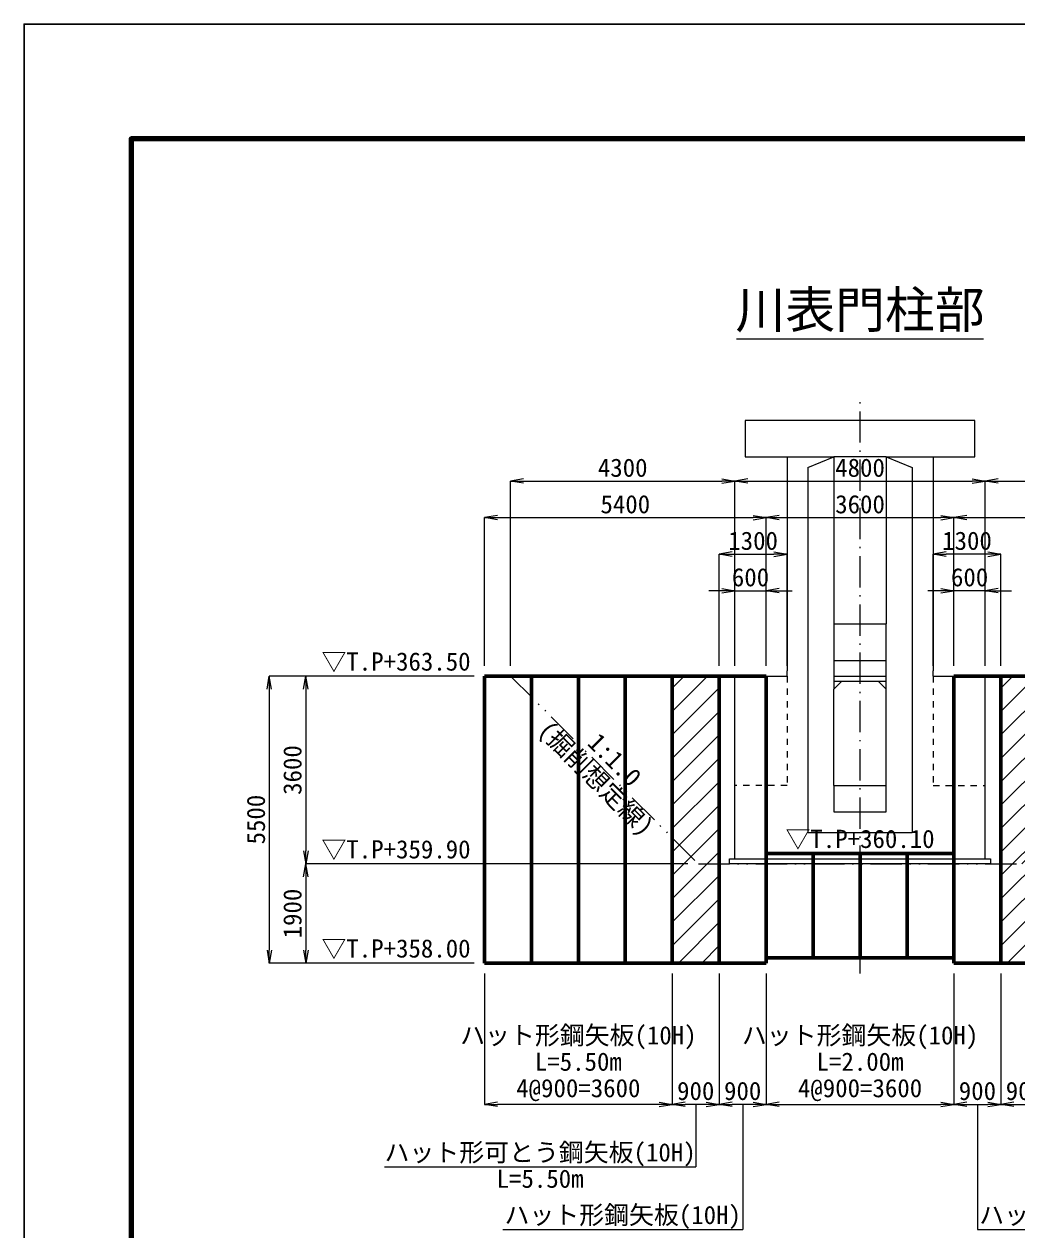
# Model space of a CAD drawing. Header units: millimetres. Extents: x 247104 to 392283, y -100044 to 25995.
# Drawn here: x 259849 to 278898, y -63775 to -40644 of the extents above; entities that cross this region are included whole.
import ezdxf
from ezdxf.enums import TextEntityAlignment as Align

# ---------------------------------------------------------------- set-up
doc = ezdxf.new("R2010")
doc.units = ezdxf.units.MM
doc.header["$LTSCALE"] = 100
doc.header["$PDSIZE"] = 300
for name, pattern in [('SXF_一点短鎖線', [9.25, 6, -1.5, 0.25, -1.5]), ('SXF_二点短鎖線', [11, 6, -1.5, 0.25, -1.5, 0.25, -1.5]), ('SXF_跳び破線', [12, 6, -6])]:
    doc.linetypes.add(name, pattern=pattern)
doc.layers.get('Defpoints').update_dxf_attribs({"color": 151})
for name, color, linetype, lineweight in [('D-BMK', 2, 'SXF_一点短鎖線', 13), ('D-STR', 1, 'Continuous', 50), ('D-STR-DIM', 7, 'Continuous', 13), ('D-STR-HTXT', 7, 'Continuous', 13), ('D-STR-STR1', 2, 'Continuous', 13), ('D-STR-STRB', 4, 'Continuous', 13), ('D-STR-TXT', 7, 'Continuous', 13), ('D-TTL', 2, 'Continuous', 140), ('D-TTL-LINE', 7, 'Continuous', 13), ('D-TTL-TXT', 7, 'Continuous', 13)]:
    doc.layers.add(name, color=color, linetype=linetype, lineweight=lineweight)
doc.styles.add('MS ゴシック', font='MS Gothic.ttf')
doc.styles.add('ＭＳ ゴシック', font='MS Gothic.ttf')
doc.dimstyles.new('DIM-100-F', dxfattribs={"dimscale": 100, "dimtxt": 3.5, "dimasz": 2.5, "dimexe": 0, "dimexo": 2, "dimgap": 0.8, "dimtad": 1, "dimdec": 0, "dimzin": 0, "dimdsep": 46, "dimtxsty": 'MS ゴシック', "dimblk": 'OPEN', "dimcen": 0.1, "dimaunit": 1, "dimadec": 4, "dimazin": 0, "dimtfac": 1, "dimtdec": 0, "dimtmove": 2, "dimatfit": 3, "dimldrblk": 'OPEN', "dimfxl": 1, "dimtolj": 1, "dimtzin": 0, "dimlwd": -1, "dimlwe": -1, "dimarcsym": 2})

# ---------------------------------------------------------------- blocks, each defined once
blk = doc.blocks.new('_Open')
at = {"color": 0, "linetype": 'ByBlock', "lineweight": -2}
for p, q in [((-1, 0.167), (0, 0)), ((-1, -0.167), (0, 0)), ((0, 0), (-1, 0))]:
    blk.add_line(p, q, dxfattribs=at)
blk = doc.blocks.new('*D25')
at = {"layer": 'D-STR-DIM', "color": 0, "transparency": 16777216}
for p, q in [((269173, -52942), (269173, -49404)), ((269423, -49404), (273223, -49404)), ((273473, -52942), (273473, -49404))]:
    blk.add_line(p, q, dxfattribs=at)
at = {"layer": 'Defpoints', "color": 0, "transparency": 16777216}
for p in [(273473, -49404), (269173, -53142), (273473, -53142)]:
    blk.add_point(p, dxfattribs=at)
at = {"layer": 'D-STR-DIM', "color": 0, "transparency": 16777216, "xscale": 250, "yscale": 250, "zscale": 250, "rotation": 180}
blk.add_blockref('_Open', (269173, -49404), dxfattribs=at)
at = {"layer": 'D-STR-DIM', "color": 0, "transparency": 16777216, "xscale": 250, "yscale": 250, "zscale": 250}
blk.add_blockref('_Open', (273473, -49404), dxfattribs=at)
at = {"layer": 'D-STR-DIM', "color": 0, "transparency": 16777216, "insert": (271323, -49149), "char_height": 350, "attachment_point": 5, "style": 'MS ゴシック'}
blk.add_mtext('\\A1;4300', dxfattribs=at)
blk = doc.blocks.new('*D26')
at = {"layer": 'D-STR-DIM', "color": 0, "transparency": 16777216}
for p, q in [((273473, -52942), (273473, -49404)), ((273723, -49404), (278023, -49404)), ((278273, -52942), (278273, -49404))]:
    blk.add_line(p, q, dxfattribs=at)
at = {"layer": 'Defpoints', "color": 0, "transparency": 16777216}
for p in [(278273, -49404), (273473, -53142), (278273, -53142)]:
    blk.add_point(p, dxfattribs=at)
at = {"layer": 'D-STR-DIM', "color": 0, "transparency": 16777216, "xscale": 250, "yscale": 250, "zscale": 250, "rotation": 180}
blk.add_blockref('_Open', (273473, -49404), dxfattribs=at)
at = {"layer": 'D-STR-DIM', "color": 0, "transparency": 16777216, "xscale": 250, "yscale": 250, "zscale": 250}
blk.add_blockref('_Open', (278273, -49404), dxfattribs=at)
at = {"layer": 'D-STR-DIM', "color": 0, "transparency": 16777216, "insert": (275873, -49149), "char_height": 350, "attachment_point": 5, "style": 'MS ゴシック'}
blk.add_mtext('\\A1;4800', dxfattribs=at)
blk = doc.blocks.new('*D27')
at = {"layer": 'D-STR-DIM', "color": 0, "transparency": 16777216}
for p, q in [((278273, -52942), (278273, -49404)), ((278523, -49404), (282323, -49404)), ((282573, -52942), (282573, -49404))]:
    blk.add_line(p, q, dxfattribs=at)
at = {"layer": 'Defpoints', "color": 0, "transparency": 16777216}
for p in [(282573, -49404), (278273, -53142), (282573, -53142)]:
    blk.add_point(p, dxfattribs=at)
at = {"layer": 'D-STR-DIM', "color": 0, "transparency": 16777216, "xscale": 250, "yscale": 250, "zscale": 250, "rotation": 180}
blk.add_blockref('_Open', (278273, -49404), dxfattribs=at)
at = {"layer": 'D-STR-DIM', "color": 0, "transparency": 16777216, "xscale": 250, "yscale": 250, "zscale": 250}
blk.add_blockref('_Open', (282573, -49404), dxfattribs=at)
at = {"layer": 'D-STR-DIM', "color": 0, "transparency": 16777216, "insert": (280423, -49149), "char_height": 350, "attachment_point": 5, "style": 'MS ゴシック'}
blk.add_mtext('\\A1;4300', dxfattribs=at)
blk = doc.blocks.new('*D28')
at = {"layer": 'D-STR-DIM', "color": 0, "transparency": 16777216}
for p, q in [((268673, -52942), (268673, -50104)), ((268923, -50104), (273823, -50104)), ((274073, -52942), (274073, -50104))]:
    blk.add_line(p, q, dxfattribs=at)
at = {"layer": 'Defpoints', "color": 0, "transparency": 16777216}
for p in [(274073, -50104), (268673, -53142), (274073, -53142)]:
    blk.add_point(p, dxfattribs=at)
at = {"layer": 'D-STR-DIM', "color": 0, "transparency": 16777216, "xscale": 250, "yscale": 250, "zscale": 250, "rotation": 180}
blk.add_blockref('_Open', (268673, -50104), dxfattribs=at)
at = {"layer": 'D-STR-DIM', "color": 0, "transparency": 16777216, "xscale": 250, "yscale": 250, "zscale": 250}
blk.add_blockref('_Open', (274073, -50104), dxfattribs=at)
at = {"layer": 'D-STR-DIM', "color": 0, "transparency": 16777216, "insert": (271373, -49849), "char_height": 350, "attachment_point": 5, "style": 'MS ゴシック'}
blk.add_mtext('\\A1;5400', dxfattribs=at)
blk = doc.blocks.new('*D29')
at = {"layer": 'D-STR-DIM', "color": 0, "transparency": 16777216}
for p, q in [((274073, -52942), (274073, -50104)), ((274323, -50104), (277423, -50104)), ((277673, -52942), (277673, -50104))]:
    blk.add_line(p, q, dxfattribs=at)
at = {"layer": 'Defpoints', "color": 0, "transparency": 16777216}
for p in [(277673, -50104), (274073, -53142), (277673, -53142)]:
    blk.add_point(p, dxfattribs=at)
at = {"layer": 'D-STR-DIM', "color": 0, "transparency": 16777216, "xscale": 250, "yscale": 250, "zscale": 250, "rotation": 180}
blk.add_blockref('_Open', (274073, -50104), dxfattribs=at)
at = {"layer": 'D-STR-DIM', "color": 0, "transparency": 16777216, "xscale": 250, "yscale": 250, "zscale": 250}
blk.add_blockref('_Open', (277673, -50104), dxfattribs=at)
at = {"layer": 'D-STR-DIM', "color": 0, "transparency": 16777216, "insert": (275873, -49849), "char_height": 350, "attachment_point": 5, "style": 'MS ゴシック'}
blk.add_mtext('\\A1;3600', dxfattribs=at)
blk = doc.blocks.new('*D30')
at = {"layer": 'D-STR-DIM', "color": 0, "transparency": 16777216}
for p, q in [((277673, -52942), (277673, -50104)), ((277923, -50104), (282823, -50104)), ((283073, -52942), (283073, -50104))]:
    blk.add_line(p, q, dxfattribs=at)
at = {"layer": 'Defpoints', "color": 0, "transparency": 16777216}
for p in [(283073, -50104), (277673, -53142), (283073, -53142)]:
    blk.add_point(p, dxfattribs=at)
at = {"layer": 'D-STR-DIM', "color": 0, "transparency": 16777216, "xscale": 250, "yscale": 250, "zscale": 250, "rotation": 180}
blk.add_blockref('_Open', (277673, -50104), dxfattribs=at)
at = {"layer": 'D-STR-DIM', "color": 0, "transparency": 16777216, "xscale": 250, "yscale": 250, "zscale": 250}
blk.add_blockref('_Open', (283073, -50104), dxfattribs=at)
at = {"layer": 'D-STR-DIM', "color": 0, "transparency": 16777216, "insert": (280373, -49849), "char_height": 350, "attachment_point": 5, "style": 'MS ゴシック'}
blk.add_mtext('\\A1;5400', dxfattribs=at)
blk = doc.blocks.new('*D31')
at = {"layer": 'D-STR-DIM', "color": 0, "transparency": 16777216}
for p, q in [((273173, -52942), (273173, -50804)), ((273423, -50804), (274223, -50804)), ((274473, -52942), (274473, -50804))]:
    blk.add_line(p, q, dxfattribs=at)
at = {"layer": 'Defpoints', "color": 0, "transparency": 16777216}
for p in [(274473, -50804), (273173, -53142), (274473, -53142)]:
    blk.add_point(p, dxfattribs=at)
at = {"layer": 'D-STR-DIM', "color": 0, "transparency": 16777216, "xscale": 250, "yscale": 250, "zscale": 250, "rotation": 180}
blk.add_blockref('_Open', (273173, -50804), dxfattribs=at)
at = {"layer": 'D-STR-DIM', "color": 0, "transparency": 16777216, "xscale": 250, "yscale": 250, "zscale": 250}
blk.add_blockref('_Open', (274473, -50804), dxfattribs=at)
at = {"layer": 'D-STR-DIM', "color": 0, "transparency": 16777216, "insert": (273823, -50549), "char_height": 350, "attachment_point": 5, "style": 'MS ゴシック'}
blk.add_mtext('\\A1;1300', dxfattribs=at)
blk = doc.blocks.new('*D32')
at = {"layer": 'D-STR-DIM', "color": 0, "transparency": 16777216}
for p, q in [((273223, -51504), (272973, -51504)), ((273473, -52942), (273473, -51504)), ((273473, -51504), (274073, -51504)), ((274073, -52942), (274073, -51504)), ((274323, -51504), (274573, -51504))]:
    blk.add_line(p, q, dxfattribs=at)
at = {"layer": 'Defpoints', "color": 0, "transparency": 16777216}
for p in [(274073, -51504), (273473, -53142), (274073, -53142)]:
    blk.add_point(p, dxfattribs=at)
at = {"layer": 'D-STR-DIM', "color": 0, "transparency": 16777216, "xscale": 250, "yscale": 250, "zscale": 250}
blk.add_blockref('_Open', (273473, -51504), dxfattribs=at)
at = {"layer": 'D-STR-DIM', "color": 0, "transparency": 16777216, "xscale": 250, "yscale": 250, "zscale": 250, "rotation": 180}
blk.add_blockref('_Open', (274073, -51504), dxfattribs=at)
at = {"layer": 'D-STR-DIM', "color": 0, "transparency": 16777216, "insert": (273773, -51249), "char_height": 350, "attachment_point": 5, "style": 'MS ゴシック'}
blk.add_mtext('\\A1;600', dxfattribs=at)
blk = doc.blocks.new('*D33')
at = {"layer": 'D-STR-DIM', "color": 0, "transparency": 16777216}
for p, q in [((277273, -52942), (277273, -50804)), ((278323, -50804), (277523, -50804)), ((278573, -52942), (278573, -50804))]:
    blk.add_line(p, q, dxfattribs=at)
at = {"layer": 'Defpoints', "color": 0, "transparency": 16777216}
for p in [(277273, -50804), (277273, -53142), (278573, -53142)]:
    blk.add_point(p, dxfattribs=at)
at = {"layer": 'D-STR-DIM', "color": 0, "transparency": 16777216, "xscale": 250, "yscale": 250, "zscale": 250, "rotation": 180}
blk.add_blockref('_Open', (277273, -50804), dxfattribs=at)
at = {"layer": 'D-STR-DIM', "color": 0, "transparency": 16777216, "xscale": 250, "yscale": 250, "zscale": 250}
blk.add_blockref('_Open', (278573, -50804), dxfattribs=at)
at = {"layer": 'D-STR-DIM', "color": 0, "transparency": 16777216, "insert": (277923, -50549), "char_height": 350, "attachment_point": 5, "style": 'MS ゴシック'}
blk.add_mtext('\\A1;1300', dxfattribs=at)
blk = doc.blocks.new('*D34')
at = {"layer": 'D-STR-DIM', "color": 0, "transparency": 16777216}
for p, q in [((277423, -51504), (277173, -51504)), ((277673, -52942), (277673, -51504)), ((278273, -51504), (277673, -51504)), ((278273, -52942), (278273, -51504)), ((278523, -51504), (278773, -51504))]:
    blk.add_line(p, q, dxfattribs=at)
at = {"layer": 'Defpoints', "color": 0, "transparency": 16777216}
for p in [(277673, -51504), (277673, -53142), (278273, -53142)]:
    blk.add_point(p, dxfattribs=at)
at = {"layer": 'D-STR-DIM', "color": 0, "transparency": 16777216, "xscale": 250, "yscale": 250, "zscale": 250}
blk.add_blockref('_Open', (277673, -51504), dxfattribs=at)
at = {"layer": 'D-STR-DIM', "color": 0, "transparency": 16777216, "xscale": 250, "yscale": 250, "zscale": 250, "rotation": 180}
blk.add_blockref('_Open', (278273, -51504), dxfattribs=at)
at = {"layer": 'D-STR-DIM', "color": 0, "transparency": 16777216, "insert": (277973, -51249), "char_height": 350, "attachment_point": 5, "style": 'MS ゴシック'}
blk.add_mtext('\\A1;600', dxfattribs=at)
blk = doc.blocks.new('*D35')
at = {"layer": 'D-STR-DIM', "color": 0, "transparency": 16777216}
for p, q in [((268473, -53142), (264549, -53142)), ((264549, -53392), (264549, -58392)), ((268473, -58642), (264549, -58642))]:
    blk.add_line(p, q, dxfattribs=at)
at = {"layer": 'Defpoints', "color": 0, "transparency": 16777216}
for p in [(268673, -53142), (264549, -58642), (268673, -58642)]:
    blk.add_point(p, dxfattribs=at)
at = {"layer": 'D-STR-DIM', "color": 0, "transparency": 16777216, "xscale": 250, "yscale": 250, "zscale": 250}
for p, rotation in [((264549, -53142), 90), ((264549, -58642), 270)]:
    blk.add_blockref('_Open', p, dxfattribs=dict(at, rotation=rotation))
at = {"layer": 'D-STR-DIM', "color": 0, "transparency": 16777216, "insert": (264294, -55892), "char_height": 350, "attachment_point": 5, "rotation": 90, "style": 'MS ゴシック'}
blk.add_mtext('\\A1;5500', dxfattribs=at)
blk = doc.blocks.new('*D36')
at = {"layer": 'D-STR-DIM', "color": 0, "transparency": 16777216}
for p, q in [((268473, -53142), (265249, -53142)), ((265249, -53392), (265249, -56492)), ((272573, -56742), (265249, -56742))]:
    blk.add_line(p, q, dxfattribs=at)
at = {"layer": 'Defpoints', "color": 0, "transparency": 16777216}
for p in [(268673, -53142), (265249, -56742), (272773, -56742)]:
    blk.add_point(p, dxfattribs=at)
at = {"layer": 'D-STR-DIM', "color": 0, "transparency": 16777216, "xscale": 250, "yscale": 250, "zscale": 250}
for p, rotation in [((265249, -53142), 90), ((265249, -56742), 270)]:
    blk.add_blockref('_Open', p, dxfattribs=dict(at, rotation=rotation))
at = {"layer": 'D-STR-DIM', "color": 0, "transparency": 16777216, "insert": (264994, -54942), "char_height": 350, "attachment_point": 5, "rotation": 90, "style": 'MS ゴシック'}
blk.add_mtext('\\A1;3600', dxfattribs=at)
blk = doc.blocks.new('*D37')
at = {"layer": 'D-STR-DIM', "color": 0, "transparency": 16777216}
for p, q in [((272573, -56742), (265249, -56742)), ((265249, -56992), (265249, -58392)), ((268473, -58642), (265249, -58642))]:
    blk.add_line(p, q, dxfattribs=at)
at = {"layer": 'Defpoints', "color": 0, "transparency": 16777216}
for p in [(272773, -56742), (265249, -58642), (268673, -58642)]:
    blk.add_point(p, dxfattribs=at)
at = {"layer": 'D-STR-DIM', "color": 0, "transparency": 16777216, "xscale": 250, "yscale": 250, "zscale": 250}
for p, rotation in [((265249, -56742), 90), ((265249, -58642), 270)]:
    blk.add_blockref('_Open', p, dxfattribs=dict(at, rotation=rotation))
at = {"layer": 'D-STR-DIM', "color": 0, "transparency": 16777216, "insert": (264994, -57692), "char_height": 350, "attachment_point": 5, "rotation": 90, "style": 'MS ゴシック'}
blk.add_mtext('\\A1;1900', dxfattribs=at)
blk = doc.blocks.new('*D38')
at = {"layer": 'D-STR-DIM', "color": 0, "transparency": 16777216}
for p, q in [((274073, -58842), (274073, -61350)), ((277673, -58842), (277673, -61350)), ((274323, -61350), (277423, -61350))]:
    blk.add_line(p, q, dxfattribs=at)
at = {"layer": 'Defpoints', "color": 0, "transparency": 16777216}
for p in [(274073, -58642), (277673, -58642), (277673, -61350)]:
    blk.add_point(p, dxfattribs=at)
at = {"layer": 'D-STR-DIM', "color": 0, "transparency": 16777216, "xscale": 250, "yscale": 250, "zscale": 250, "rotation": 180}
blk.add_blockref('_Open', (274073, -61350), dxfattribs=at)
at = {"layer": 'D-STR-DIM', "color": 0, "transparency": 16777216, "xscale": 250, "yscale": 250, "zscale": 250}
blk.add_blockref('_Open', (277673, -61350), dxfattribs=at)
at = {"layer": 'D-STR-DIM', "color": 0, "transparency": 16777216, "insert": (275873, -61077), "char_height": 350, "attachment_point": 5, "style": 'MS ゴシック'}
blk.add_mtext('\\A1;4@900=3600', dxfattribs=at)
blk = doc.blocks.new('*D39')
at = {"layer": 'D-STR-DIM', "color": 0, "transparency": 16777216}
for p, q in [((277673, -58842), (277673, -61350)), ((278573, -58842), (278573, -61350)), ((277923, -61350), (278323, -61350))]:
    blk.add_line(p, q, dxfattribs=at)
at = {"layer": 'Defpoints', "color": 0, "transparency": 16777216}
for p in [(277673, -58642), (278573, -58642), (278573, -61350)]:
    blk.add_point(p, dxfattribs=at)
at = {"layer": 'D-STR-DIM', "color": 0, "transparency": 16777216, "xscale": 250, "yscale": 250, "zscale": 250, "rotation": 180}
blk.add_blockref('_Open', (277673, -61350), dxfattribs=at)
at = {"layer": 'D-STR-DIM', "color": 0, "transparency": 16777216, "xscale": 250, "yscale": 250, "zscale": 250}
blk.add_blockref('_Open', (278573, -61350), dxfattribs=at)
at = {"layer": 'D-STR-DIM', "color": 0, "transparency": 16777216, "insert": (278123, -61095), "char_height": 350, "attachment_point": 5, "style": 'MS ゴシック'}
blk.add_mtext('\\A1;900', dxfattribs=at)
blk = doc.blocks.new('*D40')
at = {"layer": 'D-STR-DIM', "color": 0, "transparency": 16777216}
for p, q in [((278573, -58842), (278573, -61350)), ((279473, -58842), (279473, -61350)), ((278823, -61350), (279223, -61350))]:
    blk.add_line(p, q, dxfattribs=at)
at = {"layer": 'Defpoints', "color": 0, "transparency": 16777216}
for p in [(278573, -58642), (279473, -58642), (279473, -61350)]:
    blk.add_point(p, dxfattribs=at)
at = {"layer": 'D-STR-DIM', "color": 0, "transparency": 16777216, "xscale": 250, "yscale": 250, "zscale": 250, "rotation": 180}
blk.add_blockref('_Open', (278573, -61350), dxfattribs=at)
at = {"layer": 'D-STR-DIM', "color": 0, "transparency": 16777216, "xscale": 250, "yscale": 250, "zscale": 250}
blk.add_blockref('_Open', (279473, -61350), dxfattribs=at)
at = {"layer": 'D-STR-DIM', "color": 0, "transparency": 16777216, "insert": (279023, -61095), "char_height": 350, "attachment_point": 5, "style": 'MS ゴシック'}
blk.add_mtext('\\A1;900', dxfattribs=at)
blk = doc.blocks.new('*D42')
at = {"layer": 'D-STR-DIM', "color": 0, "transparency": 16777216}
for p, q in [((273173, -58842), (273173, -61350)), ((274073, -58842), (274073, -61350)), ((273823, -61350), (273423, -61350))]:
    blk.add_line(p, q, dxfattribs=at)
at = {"layer": 'Defpoints', "color": 0, "transparency": 16777216}
for p in [(273173, -58642), (274073, -58642), (273173, -61350)]:
    blk.add_point(p, dxfattribs=at)
at = {"layer": 'D-STR-DIM', "color": 0, "transparency": 16777216, "xscale": 250, "yscale": 250, "zscale": 250, "rotation": 180}
blk.add_blockref('_Open', (273173, -61350), dxfattribs=at)
at = {"layer": 'D-STR-DIM', "color": 0, "transparency": 16777216, "xscale": 250, "yscale": 250, "zscale": 250}
blk.add_blockref('_Open', (274073, -61350), dxfattribs=at)
at = {"layer": 'D-STR-DIM', "color": 0, "transparency": 16777216, "insert": (273623, -61095), "char_height": 350, "attachment_point": 5, "style": 'MS ゴシック'}
blk.add_mtext('\\A1;900', dxfattribs=at)
blk = doc.blocks.new('*D43')
at = {"layer": 'D-STR-DIM', "color": 0, "transparency": 16777216}
for p, q in [((272273, -58842), (272273, -61350)), ((273173, -58842), (273173, -61350)), ((272923, -61350), (272523, -61350))]:
    blk.add_line(p, q, dxfattribs=at)
at = {"layer": 'Defpoints', "color": 0, "transparency": 16777216}
for p in [(272273, -58642), (273173, -58642), (272273, -61350)]:
    blk.add_point(p, dxfattribs=at)
at = {"layer": 'D-STR-DIM', "color": 0, "transparency": 16777216, "xscale": 250, "yscale": 250, "zscale": 250, "rotation": 180}
blk.add_blockref('_Open', (272273, -61350), dxfattribs=at)
at = {"layer": 'D-STR-DIM', "color": 0, "transparency": 16777216, "xscale": 250, "yscale": 250, "zscale": 250}
blk.add_blockref('_Open', (273173, -61350), dxfattribs=at)
at = {"layer": 'D-STR-DIM', "color": 0, "transparency": 16777216, "insert": (272723, -61095), "char_height": 350, "attachment_point": 5, "style": 'MS ゴシック'}
blk.add_mtext('\\A1;900', dxfattribs=at)
blk = doc.blocks.new('*D44')
at = {"layer": 'D-STR-DIM', "color": 0, "transparency": 16777216}
for p, q in [((268673, -58842), (268673, -61350)), ((272273, -58842), (272273, -61350)), ((272023, -61350), (268923, -61350))]:
    blk.add_line(p, q, dxfattribs=at)
at = {"layer": 'Defpoints', "color": 0, "transparency": 16777216}
for p in [(268673, -58642), (272273, -58642), (268673, -61350)]:
    blk.add_point(p, dxfattribs=at)
at = {"layer": 'D-STR-DIM', "color": 0, "transparency": 16777216, "xscale": 250, "yscale": 250, "zscale": 250, "rotation": 180}
blk.add_blockref('_Open', (268673, -61350), dxfattribs=at)
at = {"layer": 'D-STR-DIM', "color": 0, "transparency": 16777216, "xscale": 250, "yscale": 250, "zscale": 250}
blk.add_blockref('_Open', (272273, -61350), dxfattribs=at)
at = {"layer": 'D-STR-DIM', "color": 0, "transparency": 16777216, "insert": (270473, -61077), "char_height": 350, "attachment_point": 5, "style": 'MS ゴシック'}
blk.add_mtext('\\A1;4@900=3600', dxfattribs=at)

msp = doc.modelspace()

# ---------------------------------------------------------------- hatches: boundary and pattern name
at = {"layer": 'D-STR-STR1'}
h = msp.add_hatch(dxfattribs=at)
h.set_pattern_fill('ANSI31', color=256, scale=100)
h.set_pattern_definition([(45, (74508.63, -18097.83), (-224.5064, 224.5064), [])])
h.paths.add_polyline_path([(273173.2, -53141.5), (272273.2, -53141.5), (272273.2, -58641.5), (273173.2, -58641.5)])
h = msp.add_hatch(dxfattribs=at)
h.set_pattern_fill('ANSI31', color=256, scale=100)
h.set_pattern_definition([(45, (80808.63, -18097.83), (-224.5064, 224.5064), [])])
h.paths.add_polyline_path([(279473.2, -53141.5), (278573.2, -53141.5), (278573.2, -58641.5), (279473.2, -58641.5)])

# ---------------------------------------------------------------- linework, layer by layer
at = {"layer": 'D-BMK'}
msp.add_line((275873.2, -58841.5), (275873.2, -47878), dxfattribs=at)
at = {"layer": 'D-STR'}
for p, q in [((273473.2, -53141.5), (268673.2, -53141.5)), ((268673.2, -53141.5), (268673.2, -58641.5)), ((269573.2, -53141.5), (269573.2, -58641.5)), ((270473.2, -53141.5), (270473.2, -58641.5)), ((271373.2, -53141.5), (271373.2, -58641.5)), ((272273.2, -53141.5), (272273.2, -58641.5)), ((273173.2, -53141.5), (273173.2, -58641.5)), ((274073.2, -53141.5), (273473.2, -53141.5)), ((274073.2, -53141.5), (274073.2, -56741.5)), ((278273.2, -53141.5), (277673.2, -53141.5)), ((277673.2, -56741.5), (277673.2, -53141.5)), ((281273.2, -53141.5), (278273.2, -53141.5)), ((278573.2, -58641.5), (278573.2, -53141.5)), ((274073.2, -56541.5), (277673.2, -56541.5)), ((274973.2, -56541.5), (274973.2, -56741.5)), ((275873.2, -56541.5), (275873.2, -56741.5)), ((276773.2, -56541.5), (276773.2, -56741.5)), ((274073.2, -56741.5), (274073.2, -58641.5)), ((274973.2, -56741.5), (274973.2, -58541.5)), ((275873.2, -56741.5), (275873.2, -58541.5)), ((276773.2, -56741.5), (276773.2, -58541.5)), ((277673.2, -58641.5), (277673.2, -56741.5)), ((274073.2, -58641.5), (268673.2, -58641.5)), ((274073.2, -58541.5), (277673.2, -58541.5)), ((277673.2, -58641.5), (281273.2, -58641.5))]:
    msp.add_line(p, q, dxfattribs=at)
at = {"layer": 'D-STR-HTXT'}
for p, q in [((272723.2, -61350.2), (272723.2, -62550.2)), ((273623.2, -61350.2), (273623.2, -63750.2)), ((278123.2, -61350.2), (278123.2, -63750.2)), ((266756.6, -62550.2), (272723.2, -62550.2)), ((269023.2, -63750.2), (273623.2, -63750.2)), ((278123.2, -63750.2), (282723.2, -63750.2))]:
    msp.add_line(p, q, dxfattribs=at)
at = {"layer": 'D-STR-STR1', "linetype": 'SXF_二点短鎖線'}
msp.add_lwpolyline([(269173.2, -53141.5), (272773.2, -56741.5), (278973.2, -56741.5), (282573.2, -53141.5)], dxfattribs=at)
at = {"layer": 'D-STR-STRB'}
for p, q in [((273673.3, -48941.5), (273673.3, -48941.5)), ((274473.2, -48941.5), (274473.2, -52241.5)), ((274873.2, -49141.5), (275373.2, -48941.5)), ((276373.2, -48941.5), (275373.2, -48941.5)), ((275373.2, -48941.5), (275373.2, -52141.5)), ((276373.2, -48941.5), (276373.2, -52141.5)), ((276373.2, -48941.5), (276873.2, -49141.5)), ((277273.2, -48941.5), (277273.2, -52141.5)), ((278073.1, -48941.5), (278073.1, -48941.5)), ((274873.2, -49141.5), (274873.2, -56141.5)), ((276873.2, -49141.5), (276873.2, -56141.5)), ((274473.2, -52241.5), (274473.2, -53041.5)), ((275373.2, -52141.5), (276373.2, -52141.5)), ((275373.2, -52141.5), (275373.2, -53391.5)), ((276373.2, -53391.5), (276373.2, -52141.5)), ((277273.2, -52141.5), (277273.2, -53041.5)), ((275373.2, -52841.5), (276373.2, -52841.5)), ((273473.2, -53141.5), (274473.2, -53141.5)), ((273473.2, -56641.5), (273473.2, -53141.5)), ((274473.2, -53141.5), (274473.2, -53041.5)), ((275373.2, -53141.5), (276373.2, -53141.5)), ((277273.2, -53141.5), (277273.2, -53041.5)), ((277273.2, -53141.5), (278273.2, -53141.5)), ((278273.2, -56641.5), (278273.2, -53141.5)), ((275373.2, -53391.5), (275523.2, -53241.5)), ((275373.2, -53241.5), (276373.2, -53241.5)), ((275373.2, -55241.5), (275373.2, -53391.5)), ((275523.2, -53241.5), (276223.2, -53241.5)), ((276223.2, -53241.5), (276373.2, -53391.5)), ((276373.2, -55241.5), (276373.2, -53391.5)), ((275373.2, -55241.5), (276373.2, -55241.5)), ((274873.2, -56141.5), (276873.2, -56141.5)), ((273473.2, -56641.5), (278273.2, -56641.5))]:
    msp.add_line(p, q, dxfattribs=at)
at = {"layer": 'D-STR-STRB', "linetype": 'SXF_跳び破線', "ltscale": 0.2}
for p, q in [((274473.2, -53141.5), (274473.2, -55241.5)), ((277273.2, -53141.5), (277273.2, -55241.5)), ((274473.2, -55241.5), (273473.2, -55241.5)), ((277273.2, -55241.5), (278273.2, -55241.5))]:
    msp.add_line(p, q, dxfattribs=at)
at = {"layer": 'D-STR-STRB'}
for points in [[(276373.2, -48941.5), (278073.1, -48941.5), (278073.1, -48241.5), (273673.3, -48241.5), (273673.3, -48941.5), (275373.2, -48941.5)], [(275373.2, -55241.5), (275373.2, -55741.5), (276373.2, -55741.5), (276373.2, -55241.5)], [(278273.2, -56641.5), (278373.2, -56641.5), (278373.2, -56741.5), (273373.2, -56741.5), (273373.2, -56641.5), (273473.2, -56641.5)]]:
    msp.add_lwpolyline(points, dxfattribs=at)
at = {"layer": 'D-TTL'}
msp.add_lwpolyline([(341899, -97844.4), (341899, -42844.4), (261899, -42844.4), (261899, -97844.4)], close=True, dxfattribs=at)
at = {"layer": 'D-TTL-LINE'}
msp.add_line((273507.2, -46679), (278239.2, -46679), dxfattribs=at)
at = {"layer": 'Defpoints', "color": 1}
msp.add_lwpolyline([(259849, -100044.4), (259849, -40644.4), (343949, -40644.4), (343949, -100044.4)], close=True, dxfattribs=at)

# ---------------------------------------------------------------- texts
at = {"layer": 'D-STR-TXT', "style": 'MS ゴシック'}
for s, p in [('▽T.P+363.50', (265548.7, -53141.5)), ('▽T.P+359.90', (265548.7, -56741.5)), ('▽T.P+358.00', (265548.7, -58641.5))]:
    msp.add_text(s, height=350, dxfattribs=at).set_placement(p, align=Align.BOTTOM_LEFT)
msp.add_text('(掘削想定線)', height=350, rotation=315, dxfattribs=at).set_placement((270939.1, -54978.2), align=Align.TOP_CENTER)
msp.add_text('1:1.0', height=350, rotation=315, dxfattribs=at).set_placement((270973.2, -54941.5), align=Align.BOTTOM_CENTER)
at = {"layer": 'D-STR-TXT'}
for s, style, p in [('▽T.P+360.10', 'ＭＳ ゴシック', (275873.2, -56541.5)), ('ハット形鋼矢板(10H)', 'MS ゴシック', (270473.2, -60306.4)), ('ハット形鋼矢板(10H)', 'MS ゴシック', (275873.2, -60306.4)), ('ハット形可とう鋼矢板(10H)', 'MS ゴシック', (269739.9, -62550.2)), ('ハット形鋼矢板(10H)', 'MS ゴシック', (271323.2, -63750.2)), ('ハット形鋼矢板(10H)', 'MS ゴシック', (280423.2, -63750.2))]:
    msp.add_text(s, height=350, dxfattribs=dict(at, style=style)).set_placement(p, align=Align.BOTTOM_CENTER)
at = {"layer": 'D-STR-TXT', "style": 'MS ゴシック'}
for s, p in [('L=5.50m', (270473.2, -60356.4)), ('L=2.00m', (275873.2, -60356.4)), ('L=5.50m', (269739.9, -62600.2))]:
    msp.add_text(s, height=350, dxfattribs=at).set_placement(p, align=Align.TOP_CENTER)
at = {"layer": 'D-TTL-TXT', "style": 'MS ゴシック'}
msp.add_text('川表門柱部', height=700, dxfattribs=at).set_placement((275873.2, -46679), align=Align.BOTTOM_CENTER)

# ---------------------------------------------------------------- dimensions: what is measured, and where the dimension line sits
at = {"layer": 'D-STR-DIM'}
for base, p1, p2, override, picture, middle in [((273473.2, -49404.3), (269173.2, -53141.5), (273473.2, -53141.5), {"dimtix": 1}, '*D25', (271323.2, -49149.3)), ((278273.2, -49404.3), (273473.2, -53141.5), (278273.2, -53141.5), {"dimtix": 1}, '*D26', (275873.2, -49149.3)), ((282573.2, -49404.3), (278273.2, -53141.5), (282573.2, -53141.5), {"dimtix": 1}, '*D27', (280423.2, -49149.3)), ((274073.2, -50104.3), (268673.2, -53141.5), (274073.2, -53141.5), {"dimtix": 1}, '*D28', (271373.2, -49849.3)), ((277673.2, -50104.3), (274073.2, -53141.5), (277673.2, -53141.5), {"dimtix": 1}, '*D29', (275873.2, -49849.3)), ((283073.2, -50104.3), (277673.2, -53141.5), (283073.2, -53141.5), {"dimtix": 1}, '*D30', (280373.2, -49849.3)), ((274473.2, -50804.3), (273173.2, -53141.5), (274473.2, -53141.5), {"dimtix": 1}, '*D31', (273823.2, -50549.3)), ((274073.2, -51504.3), (273473.2, -53141.5), (274073.2, -53141.5), {"dimtix": 1, "dimtmove": 0}, '*D32', (273773.2, -51249.3)), ((278573.2, -61350.2), (277673.2, -58641.5), (278573.2, -58641.5), {"dimtix": 1}, '*D39', (278123.2, -61095.2)), ((279473.2, -61350.2), (278573.2, -58641.5), (279473.2, -58641.5), {"dimtix": 1}, '*D40', (279023.2, -61095.2))]:
    dim = msp.add_linear_dim(base=base, p1=p1, p2=p2, dimstyle='DIM-100-F', override=override, dxfattribs=at)
    dim.commit()
    dim.dimension.update_dxf_attribs({"geometry": picture, "text_midpoint": middle})
for base, p1, p2, angle, override, picture, middle in [((277273.2, -50804.3), (278573.2, -53141.5), (277273.2, -53141.5), 180, {"dimtix": 1}, '*D33', (277923.2, -50549.3)), ((277673.2, -51504.3), (278273.2, -53141.5), (277673.2, -53141.5), 180, {"dimtix": 1, "dimtmove": 0}, '*D34', (277973.2, -51249.3)), ((264549.4, -58641.5), (268673.2, -53141.5), (268673.2, -58641.5), 90, {"dimtix": 1}, '*D35', (264294.4, -55891.5)), ((265249.4, -56741.5), (268673.2, -53141.5), (272773.2, -56741.5), 90, {"dimtix": 1}, '*D36', (264994.4, -54941.5)), ((265249.4, -58641.5), (272773.2, -56741.5), (268673.2, -58641.5), 90, {"dimtix": 1}, '*D37', (264994.4, -57691.5)), ((272273.2, -61350.2), (273173.2, -58641.5), (272273.2, -58641.5), 180, {"dimtix": 1}, '*D43', (272723.2, -61095.2)), ((273173.2, -61350.2), (274073.2, -58641.5), (273173.2, -58641.5), 180, {"dimtix": 1}, '*D42', (273623.2, -61095.2))]:
    dim = msp.add_linear_dim(base=base, p1=p1, p2=p2, angle=angle, dimstyle='DIM-100-F', override=override, dxfattribs=at)
    dim.commit()
    dim.dimension.update_dxf_attribs({"geometry": picture, "text_midpoint": middle})
dim = msp.add_linear_dim(base=(268673.2, -61350.2), p1=(272273.2, -58641.5), p2=(268673.2, -58641.5), angle=180, text='4@900=<>', dimstyle='DIM-100-F', override={"dimtix": 1}, dxfattribs=at)
dim.commit()
dim.dimension.update_dxf_attribs({"geometry": '*D44', "text_midpoint": (270473.2, -61076.6)})
dim = msp.add_linear_dim(base=(277673.2, -61350.2), p1=(274073.2, -58641.5), p2=(277673.2, -58641.5), text='4@900=<>', dimstyle='DIM-100-F', override={"dimtix": 1}, dxfattribs=at)
dim.commit()
dim.dimension.update_dxf_attribs({"geometry": '*D38', "text_midpoint": (275873.2, -61076.6)})

doc.saveas('drawing.dxf')
